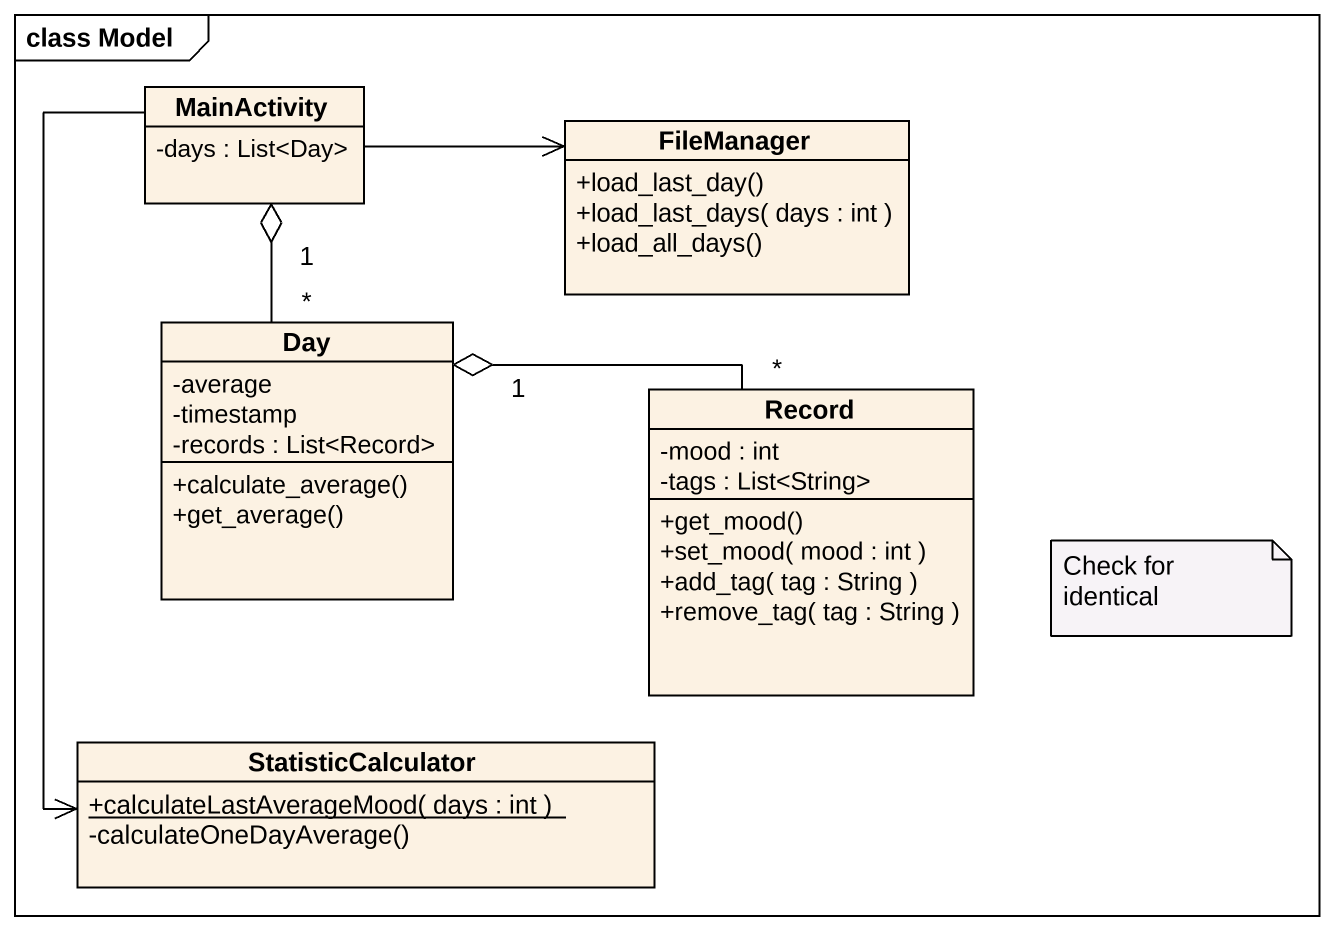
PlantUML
@startuml
mainframe class Model
hide circle
hide empty members
skinparam classAttributeIconSize 0
class MainActivity {
  -days : List<Day>
}
class FileManager {
  +load_last_day()
  +load_last_days( days : int )
  +load_all_days()
}
class Day {
  -average
  -timestamp
  -records : List<Record>
  +calculate_average()
  +get_average()
}
class "Record" as Record_ {
  -mood : int
  -tags : List<String>
  +get_mood()
  +set_mood( mood : int )
  +add_tag( tag : String )
  +remove_tag( tag : String )
}
class StatisticCalculator {
  {static} +calculateLastAverageMood( days : int )
  -calculateOneDayAverage()
}
MainActivity -right-> FileManager
MainActivity "1" o-- "*" Day
MainActivity --> StatisticCalculator
Day "1" o-right- "*" Record_
note as N1
  Check for identical
end note
@enduml
